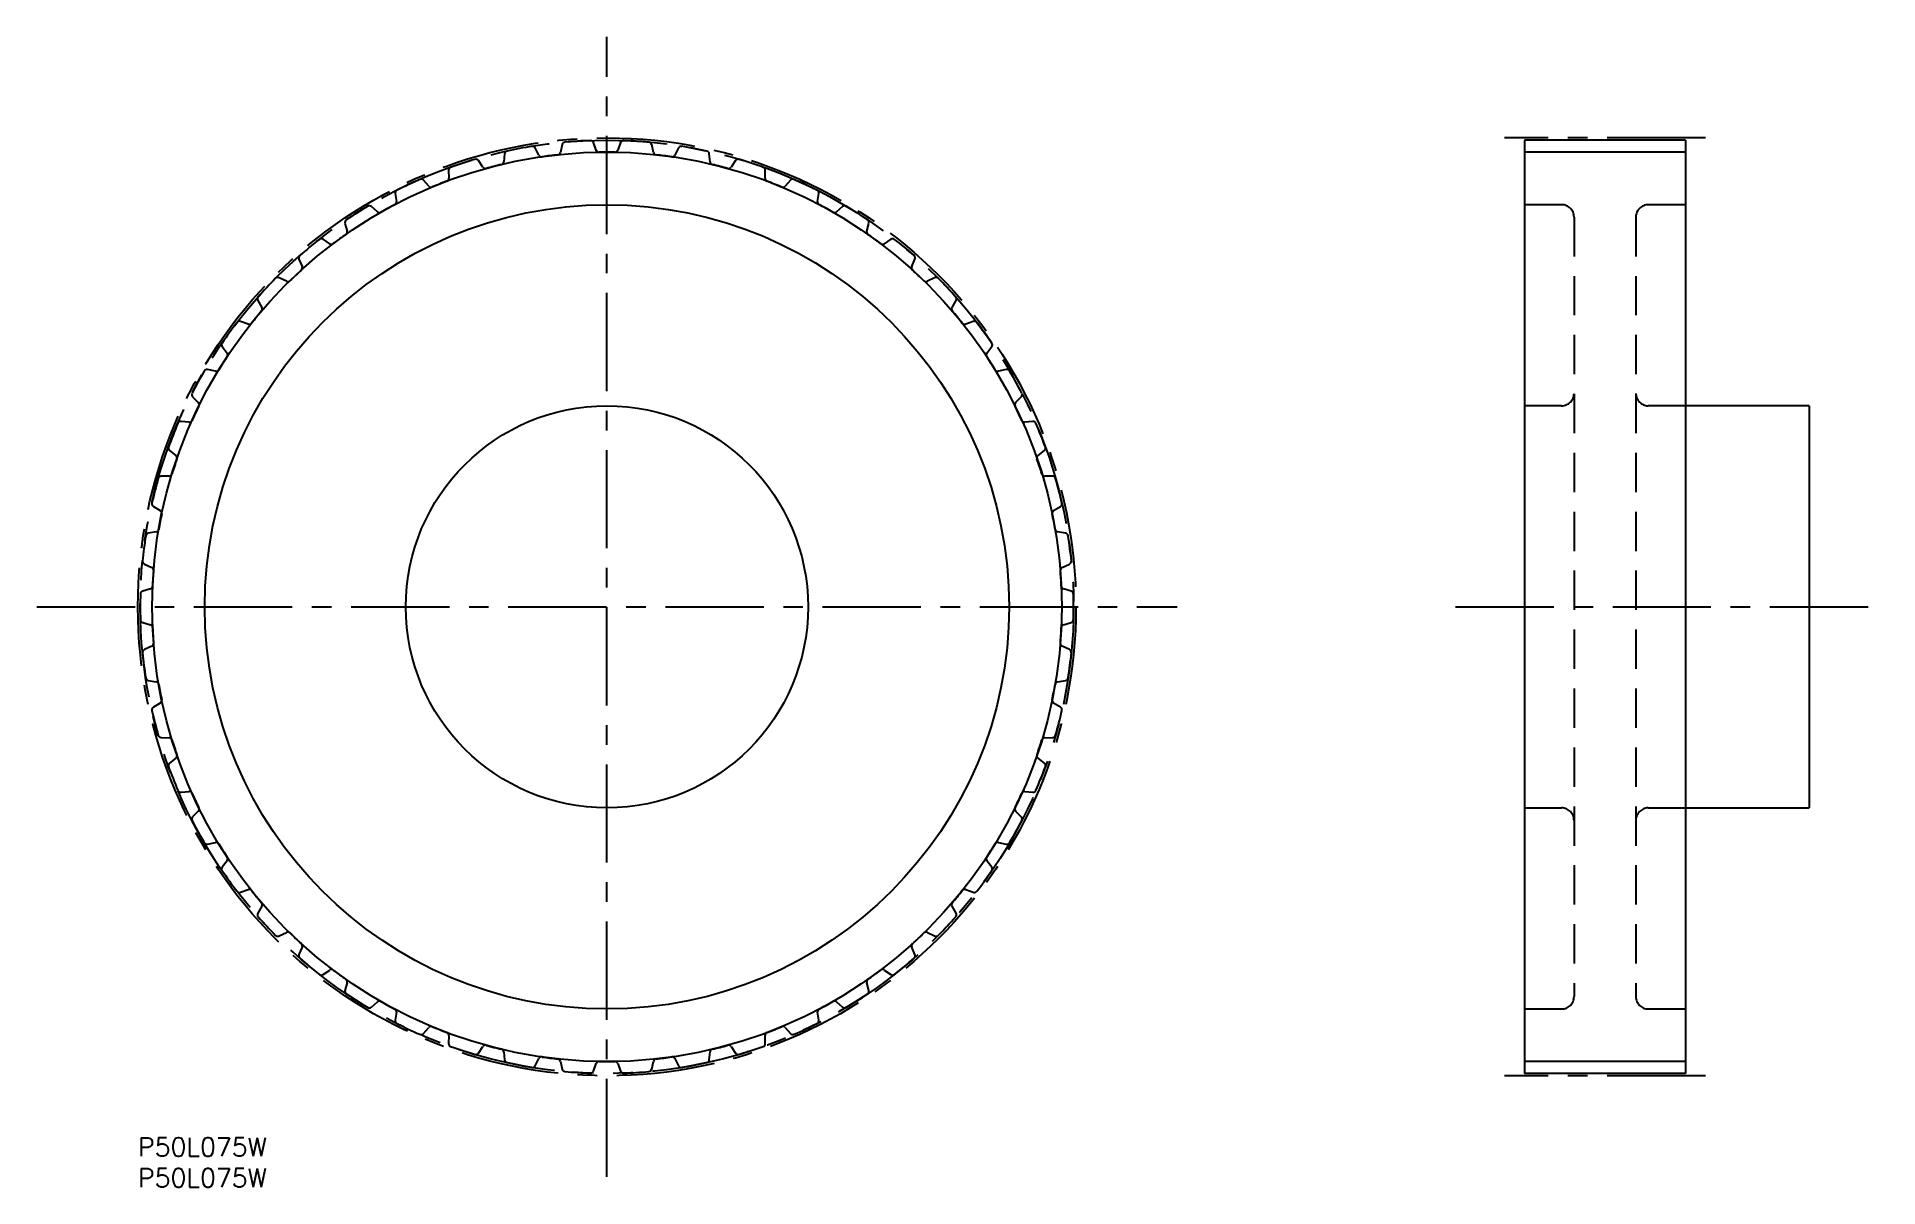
# Model space of a CAD drawing. Extents: x -16 to 281, y -8 to 178.
import ezdxf

# ---------------------------------------------------------------- set-up
doc = ezdxf.new("R2010")
doc.units = 0
doc.header["$LTSCALE"] = 0.5
for name, pattern in [('CENTER', [50.8, 31.75, -6.35, 6.35, -6.35]), ('DASHED', [19.05, 12.7, -6.35]), ('PHANTOM', [63.5, 31.75, -6.35, 6.35, -6.35, 6.35, -6.35])]:
    doc.linetypes.add(name, pattern=pattern)
for name, color, linetype in [('MSM_CENTER', 1, 'CENTER'), ('MSM_CONTINUOUS', 7, 'CONTINUOUS'), ('MSM_DASHED', 4, 'DASHED'), ('MSM_IMAGINARY', 6, 'PHANTOM'), ('MSM_NARROW', 5, 'CONTINUOUS'), ('MSM_PART_NUMBER', 7, 'CONTINUOUS')]:
    doc.layers.add(name, color=color, linetype=linetype)
doc.styles.get("Standard").update_dxf_attribs({"font": 'txt.shx', "height": 3, "bigfont": 'bigfont.shx'})

msp = doc.modelspace()

# ---------------------------------------------------------------- linework, layer by layer
at = {"layer": 'MSM_CENTER'}
for p, q in [((75.8, -6.34), (75.8, 177.94)), ((253.34, 161.6), (220.84, 161.6)), ((-16.34, 85.8), (167.94, 85.8)), ((212.94, 85.8), (281.25, 85.8)), ((253.34, 10), (220.84, 10))]:
    msp.add_line(p, q, dxfattribs=at)
msp.add_circle((75.8, 85.8), 75.8, dxfattribs=at)
at = {"layer": 'MSM_CONTINUOUS'}
for p, q in [((74.05, 159.62), (73.61, 160.84)), ((77.99, 160.84), (77.55, 159.62)), ((224.09, 161.22), (224.09, 10.38)), ((250.09, 161.22), (224.09, 161.22)), ((250.09, 161.22), (250.09, 10.38)), ((55.75, 156.87), (55.02, 157.94)), ((59.26, 159.03), (59.13, 157.74)), ((64.81, 158.82), (64.22, 159.97)), ((68.57, 160.52), (68.28, 159.26)), ((83.32, 159.26), (83.03, 160.52)), ((87.38, 159.97), (86.79, 158.82)), ((92.47, 157.74), (92.34, 159.03)), ((96.58, 157.94), (95.85, 156.87)), ((47, 153.8), (46.14, 154.76)), ((50.21, 156.38), (50.25, 155.08)), ((101.35, 155.08), (101.39, 156.38)), ((105.46, 154.76), (104.6, 153.8)), ((41.57, 152.61), (41.77, 151.33)), ((109.83, 151.33), (110.03, 152.61)), ((38.7, 149.65), (37.73, 150.5)), ((113.87, 150.5), (112.9, 149.65)), ((33.46, 147.79), (33.82, 146.55)), ((117.78, 146.55), (118.14, 147.79)), ((30.99, 144.5), (29.92, 145.22)), ((121.68, 145.22), (120.61, 144.5)), ((26.03, 142), (26.54, 140.81)), ((125.06, 140.81), (125.57, 142)), ((23.99, 138.42), (22.84, 139)), ((128.76, 139), (127.61, 138.42)), ((19.38, 135.32), (20.03, 134.2)), ((131.57, 134.2), (132.22, 135.32)), ((17.8, 131.51), (16.59, 131.94)), ((135.01, 131.94), (133.8, 131.51)), ((13.62, 127.86), (14.41, 126.83)), ((137.19, 126.83), (137.98, 127.86)), ((12.53, 123.88), (11.27, 124.16)), ((140.33, 124.16), (139.07, 123.88)), ((8.84, 119.73), (9.75, 118.81)), ((141.85, 118.81), (142.76, 119.73)), ((270.09, 118.3), (250.09, 118.3)), ((270.09, 118.3), (270.09, 53.3)), ((8.26, 115.65), (6.97, 115.77)), ((144.63, 115.77), (143.34, 115.65)), ((5.11, 111.07), (6.13, 110.27)), ((145.47, 110.27), (146.49, 111.07)), ((5.05, 106.95), (3.76, 106.91)), ((147.84, 106.91), (146.55, 106.95)), ((2.5, 102.01), (3.61, 101.35)), ((147.99, 101.35), (149.1, 102.01)), ((2.96, 97.92), (1.68, 97.71)), ((149.92, 97.71), (148.64, 97.92)), ((1.05, 92.7), (2.23, 92.18)), ((149.37, 92.18), (150.55, 92.7)), ((2.01, 88.69), (0.77, 88.33)), ((150.83, 88.33), (149.59, 88.69)), ((0.77, 83.27), (2.01, 82.91)), ((149.59, 82.91), (150.83, 83.27)), ((2.23, 79.42), (1.05, 78.9)), ((150.55, 78.9), (149.37, 79.42)), ((1.68, 73.89), (2.96, 73.68)), ((148.64, 73.68), (149.92, 73.89)), ((3.61, 70.25), (2.5, 69.59)), ((149.1, 69.59), (147.99, 70.25)), ((3.76, 64.69), (5.05, 64.65)), ((146.55, 64.65), (147.84, 64.69)), ((6.13, 61.33), (5.11, 60.53)), ((146.49, 60.53), (145.47, 61.33)), ((6.97, 55.83), (8.26, 55.95)), ((143.34, 55.95), (144.63, 55.83)), ((9.75, 52.79), (8.84, 51.87)), ((142.76, 51.87), (141.85, 52.79)), ((250.09, 53.3), (270.09, 53.3)), ((11.27, 47.44), (12.53, 47.72)), ((139.07, 47.72), (140.33, 47.44)), ((14.41, 44.77), (13.62, 43.74)), ((137.98, 43.74), (137.19, 44.77)), ((16.59, 39.66), (17.8, 40.09)), ((133.8, 40.09), (135.01, 39.66)), ((20.03, 37.4), (19.38, 36.28)), ((132.22, 36.28), (131.57, 37.4)), ((22.84, 32.6), (23.99, 33.18)), ((127.61, 33.18), (128.76, 32.6)), ((26.54, 30.79), (26.03, 29.6)), ((125.57, 29.6), (125.06, 30.79)), ((29.92, 26.38), (30.99, 27.1)), ((120.61, 27.1), (121.68, 26.38)), ((33.82, 25.05), (33.46, 23.81)), ((118.14, 23.81), (117.78, 25.05)), ((37.73, 21.1), (38.7, 21.95)), ((112.9, 21.95), (113.87, 21.1)), ((41.77, 20.27), (41.57, 18.99)), ((110.03, 18.99), (109.83, 20.27)), ((46.14, 16.84), (47, 17.8)), ((50.25, 16.52), (50.21, 15.22)), ((101.39, 15.22), (101.35, 16.52)), ((104.6, 17.8), (105.46, 16.84)), ((55.02, 13.66), (55.75, 14.73)), ((59.13, 13.86), (59.26, 12.57)), ((64.22, 11.63), (64.81, 12.78)), ((68.28, 12.34), (68.57, 11.08)), ((73.61, 10.76), (74.05, 11.98)), ((77.55, 11.98), (77.99, 10.76)), ((83.03, 11.08), (83.32, 12.34)), ((86.79, 12.78), (87.38, 11.63)), ((92.34, 12.57), (92.47, 13.86)), ((95.85, 14.73), (96.58, 13.66)), ((250.09, 10.38), (224.09, 10.38))]:
    msp.add_line(p, q, dxfattribs=at)
for radius in [65, 32.5]:
    msp.add_circle((75.8, 85.8), radius, dxfattribs=at)
for centre, radius, start, end in [((69.06, 160.41), 0.5, 95.1655, 167.2), ((75.8, 85.8), 75.42, 92.0345, 95.1655), ((73.14, 160.67), 0.5, 20, 92.0345), ((78.46, 160.67), 0.5, 87.9655, 160), ((75.8, 85.8), 75.42, 84.8345, 87.9655), ((82.54, 160.41), 0.5, 12.8, 84.8345), ((75.8, 85.8), 75.41, 106.4345, 109.5655), ((54.61, 157.65), 0.5, 34.4, 106.4345), ((58.64, 157.79), 0.5, 283.4109, 354.4), ((59.76, 158.98), 0.5, 102.3655, 174.4), ((75.8, 85.8), 75.42, 99.2345, 102.3655), ((63.78, 159.74), 0.5, 27.2, 99.2345), ((65.26, 159.05), 0.5, 207.2, 278.189), ((75.8, 85.8), 73.5, 96.211, 98.189), ((67.79, 159.37), 0.5, 276.2109, 347.2), ((74.52, 159.79), 0.5, 200, 270.989), ((75.8, 85.8), 73.5, 89.011, 90.989), ((77.08, 159.79), 0.5, 269.0109, 340), ((83.81, 159.37), 0.5, 192.8, 263.789), ((75.8, 85.8), 73.5, 81.811, 83.789), ((86.34, 159.05), 0.5, 261.8109, 332.8), ((87.82, 159.74), 0.5, 80.7655, 152.8), ((75.8, 85.8), 75.42, 77.6345, 80.7655), ((91.84, 158.98), 0.5, 5.6, 77.6345), ((92.96, 157.79), 0.5, 185.6, 256.589), ((96.99, 157.65), 0.5, 73.5655, 145.6), ((75.8, 85.8), 75.42, 70.4345, 73.5655), ((75.8, 85.8), 75.42, 113.6345, 116.7655), ((45.77, 154.43), 0.5, 41.6, 113.6345), ((49.75, 155.07), 0.5, 290.6109, 1.6), ((50.71, 156.39), 0.5, 109.5655, 181.6), ((56.16, 157.15), 0.5, 214.4, 285.389), ((75.8, 85.8), 73.51, 103.411, 105.389), ((75.8, 85.8), 73.51, 74.611, 76.589), ((95.44, 157.15), 0.5, 254.6109, 325.6), ((100.89, 156.39), 0.5, 358.4, 70.4345), ((101.85, 155.07), 0.5, 178.4, 249.389), ((105.83, 154.43), 0.5, 66.3655, 138.4), ((75.8, 85.8), 75.42, 63.2345, 66.3655), ((42.06, 152.69), 0.5, 116.7655, 188.8), ((47.37, 154.13), 0.5, 221.6, 292.589), ((75.8, 85.8), 73.51, 110.611, 112.589), ((75.8, 85.8), 73.5, 67.411, 69.389), ((104.23, 154.13), 0.5, 247.4109, 318.4), ((109.54, 152.69), 0.5, 351.2, 63.2345), ((75.8, 85.8), 75.42, 120.8345, 123.9655), ((37.4, 150.13), 0.5, 48.8, 120.8345), ((39.03, 150.03), 0.5, 228.8, 299.789), ((75.8, 85.8), 73.5, 117.811, 119.789), ((41.27, 151.26), 0.5, 297.8109, 8.8), ((110.33, 151.26), 0.5, 171.2, 242.189), ((75.8, 85.8), 73.51, 60.211, 62.189), ((112.57, 150.03), 0.5, 240.2109, 311.2), ((114.2, 150.13), 0.5, 59.1655, 131.2), ((75.8, 85.8), 75.42, 56.0345, 59.1655), ((75.8, 85.8), 73.51, 125.011, 126.989), ((33.95, 147.93), 0.5, 123.9655, 196), ((33.34, 146.41), 0.5, 305.0109, 16), ((118.26, 146.41), 0.5, 164, 234.989), ((117.65, 147.93), 0.5, 344, 56.0345), ((75.8, 85.8), 73.51, 53.011, 54.989), ((75.8, 85.8), 75.42, 128.0345, 131.1655), ((29.64, 144.81), 0.5, 56, 128.0345), ((31.27, 144.91), 0.5, 236, 306.989), ((120.33, 144.91), 0.5, 233.0109, 304), ((121.96, 144.81), 0.5, 51.9655, 124), ((75.8, 85.8), 75.42, 48.8345, 51.9655), ((75.8, 85.8), 73.5, 132.211, 134.189), ((26.49, 142.2), 0.5, 131.1655, 203.2), ((26.08, 140.61), 0.5, 312.2109, 23.2), ((125.52, 140.61), 0.5, 156.8, 227.789), ((75.8, 85.8), 73.5, 45.811, 47.789), ((125.11, 142.2), 0.5, 336.8, 48.8345), ((75.8, 85.8), 75.42, 135.2345, 138.3655), ((22.61, 138.56), 0.5, 63.2, 135.2345), ((24.22, 138.86), 0.5, 243.2, 314.189), ((127.38, 138.86), 0.5, 225.8109, 296.8), ((128.99, 138.56), 0.5, 44.7655, 116.8), ((75.8, 85.8), 75.42, 41.6345, 44.7655), ((19.81, 135.57), 0.5, 138.3655, 210.4), ((19.6, 133.95), 0.5, 319.4109, 30.4), ((132, 133.95), 0.5, 149.6, 220.589), ((131.79, 135.57), 0.5, 329.6, 41.6345), ((75.8, 85.8), 75.42, 142.4345, 145.5655), ((16.42, 131.47), 0.5, 70.4, 142.4345), ((17.97, 131.98), 0.5, 250.4, 321.389), ((75.8, 85.8), 73.5, 139.411, 141.389), ((75.8, 85.8), 73.5, 38.611, 40.589), ((133.63, 131.98), 0.5, 218.6109, 289.6), ((135.18, 131.47), 0.5, 37.5655, 109.6), ((75.8, 85.8), 75.42, 34.4345, 37.5655), ((14.01, 128.16), 0.5, 145.5655, 217.6), ((137.59, 128.16), 0.5, 322.4, 34.4345), ((75.8, 85.8), 73.51, 146.611, 148.589), ((14.01, 126.53), 0.5, 326.6109, 37.6), ((137.59, 126.53), 0.5, 142.4, 213.389), ((75.8, 85.8), 73.51, 31.411, 33.389), ((75.8, 85.8), 75.42, 149.6345, 152.7655), ((11.16, 123.67), 0.5, 77.6, 149.6345), ((12.64, 124.37), 0.5, 257.6, 328.589), ((138.96, 124.37), 0.5, 211.4109, 282.4), ((140.44, 123.67), 0.5, 30.3655, 102.4), ((75.8, 85.8), 75.42, 27.2345, 30.3655), ((9.19, 120.08), 0.5, 152.7655, 224.8), ((142.41, 120.08), 0.5, 315.2, 27.2345), ((75.8, 85.8), 73.51, 153.811, 155.789), ((9.39, 118.46), 0.5, 333.8109, 44.8), ((142.21, 118.46), 0.5, 135.2, 206.189), ((75.8, 85.8), 73.5, 24.211, 26.189), ((75.8, 85.8), 75.42, 156.8345, 159.9655), ((6.93, 115.27), 0.5, 84.8, 156.8345), ((8.3, 116.15), 0.5, 264.8, 335.789), ((143.3, 116.15), 0.5, 204.2109, 275.2), ((144.67, 115.27), 0.5, 23.1655, 95.2), ((75.8, 85.8), 75.42, 20.0345, 23.1655), ((5.42, 111.46), 0.5, 159.9655, 232), ((5.82, 109.88), 0.5, 341.0109, 52), ((145.78, 109.88), 0.5, 128, 198.989), ((146.18, 111.46), 0.5, 308, 20.0345), ((5.03, 107.45), 0.5, 272, 342.989), ((75.8, 85.8), 73.5, 161.011, 162.989), ((75.8, 85.8), 73.5, 17.011, 18.989), ((146.57, 107.45), 0.5, 197.0109, 268), ((75.8, 85.8), 75.42, 164.0345, 167.1655), ((3.77, 106.41), 0.5, 92, 164.0345), ((147.83, 106.41), 0.5, 15.9655, 88), ((75.8, 85.8), 75.42, 12.8345, 15.9655), ((2.76, 102.44), 0.5, 167.1655, 239.2), ((3.36, 100.92), 0.5, 348.2109, 59.2), ((148.24, 100.92), 0.5, 120.8, 191.789), ((148.84, 102.44), 0.5, 300.8, 12.8345), ((2.88, 98.41), 0.5, 279.2, 350.189), ((75.8, 85.8), 73.5, 168.211, 170.189), ((75.8, 85.8), 73.51, 9.811, 11.789), ((148.72, 98.41), 0.5, 189.8109, 260.8), ((75.8, 85.8), 75.42, 171.2345, 174.3655), ((1.76, 97.22), 0.5, 99.2, 171.2345), ((149.84, 97.22), 0.5, 8.7655, 80.8), ((75.8, 85.8), 75.42, 5.6345, 8.7655), ((1.25, 93.16), 0.5, 174.3655, 246.4), ((150.35, 93.16), 0.5, 293.6, 5.6345), ((2.03, 91.72), 0.5, 355.4109, 66.4), ((75.8, 85.8), 73.51, 175.411, 177.389), ((149.57, 91.72), 0.5, 113.6, 184.589), ((75.8, 85.8), 73.51, 2.611, 4.589), ((75.8, 85.8), 75.42, 178.4345, 181.5655), ((0.91, 87.85), 0.5, 106.4, 178.4345), ((1.87, 89.17), 0.5, 286.4, 357.389), ((149.73, 89.17), 0.5, 182.6109, 253.6), ((150.69, 87.85), 0.5, 1.5655, 73.6), ((75.8, 85.8), 75.42, 358.4345, 1.5655), ((0.91, 83.75), 0.5, 181.5655, 253.6), ((150.69, 83.75), 0.5, 286.4, 358.4345), ((1.87, 82.43), 0.5, 2.6109, 73.6), ((75.8, 85.8), 73.5, 182.611, 184.589), ((75.8, 85.8), 73.51, 355.411, 357.389), ((149.73, 82.43), 0.5, 106.4, 177.389), ((1.25, 78.44), 0.5, 113.6, 185.6345), ((75.8, 85.8), 75.42, 185.6345, 188.7655), ((2.03, 79.88), 0.5, 293.6, 4.589), ((149.57, 79.88), 0.5, 175.4109, 246.4), ((75.8, 85.8), 75.42, 351.2345, 354.3655), ((150.35, 78.44), 0.5, 354.3655, 66.4), ((1.76, 74.38), 0.5, 188.7655, 260.8), ((2.88, 73.19), 0.5, 9.8109, 80.8), ((75.8, 85.8), 73.5, 189.811, 191.789), ((75.8, 85.8), 73.5, 348.211, 350.189), ((148.72, 73.19), 0.5, 99.2, 170.189), ((149.84, 74.38), 0.5, 279.2, 351.2345), ((2.76, 69.16), 0.5, 120.8, 192.8345), ((75.8, 85.8), 75.42, 192.8345, 195.9655), ((3.36, 70.68), 0.5, 300.8, 11.789), ((148.24, 70.68), 0.5, 168.2109, 239.2), ((75.8, 85.8), 75.42, 344.0345, 347.1655), ((148.84, 69.16), 0.5, 347.1655, 59.2), ((3.77, 65.19), 0.5, 195.9655, 268), ((5.03, 64.15), 0.5, 17.0109, 88), ((75.8, 85.8), 73.5, 197.011, 198.989), ((75.8, 85.8), 73.51, 341.011, 342.989), ((146.57, 64.15), 0.5, 92, 162.989), ((147.83, 65.19), 0.5, 272, 344.0345), ((5.42, 60.14), 0.5, 128, 200.0345), ((75.8, 85.8), 75.42, 200.0345, 203.1655), ((5.82, 61.72), 0.5, 308, 18.989), ((75.8, 85.8), 75.42, 336.8345, 339.9655), ((145.78, 61.72), 0.5, 161.0109, 232), ((146.18, 60.14), 0.5, 339.9655, 52), ((6.93, 56.33), 0.5, 203.1655, 275.2), ((8.3, 55.45), 0.5, 24.2109, 95.2), ((75.8, 85.8), 73.5, 204.211, 206.189), ((75.8, 85.8), 73.51, 333.811, 335.789), ((143.3, 55.45), 0.5, 84.8, 155.789), ((144.67, 56.33), 0.5, 264.8, 336.8345), ((9.19, 51.52), 0.5, 135.2, 207.2345), ((75.8, 85.8), 75.42, 207.2345, 210.3655), ((9.39, 53.14), 0.5, 315.2, 26.189), ((75.8, 85.8), 75.42, 329.6345, 332.7655), ((142.21, 53.14), 0.5, 153.8109, 224.8), ((142.41, 51.52), 0.5, 332.7655, 44.8), ((11.16, 47.93), 0.5, 210.3655, 282.4), ((12.64, 47.23), 0.5, 31.4109, 102.4), ((138.96, 47.23), 0.5, 77.6, 148.589), ((140.44, 47.93), 0.5, 257.6, 329.6345), ((75.8, 85.8), 73.5, 211.411, 213.389), ((14.01, 45.07), 0.5, 322.4, 33.389), ((137.59, 45.07), 0.5, 146.6109, 217.6), ((75.8, 85.8), 73.51, 326.611, 328.589), ((14.01, 43.44), 0.5, 142.4, 214.4345), ((75.8, 85.8), 75.42, 214.4345, 217.5655), ((75.8, 85.8), 75.42, 322.4345, 325.5655), ((137.59, 43.44), 0.5, 325.5655, 37.6), ((16.42, 40.13), 0.5, 217.5655, 289.6), ((17.97, 39.62), 0.5, 38.6109, 109.6), ((75.8, 85.8), 73.5, 218.611, 220.589), ((75.8, 85.8), 73.5, 319.411, 321.389), ((133.63, 39.62), 0.5, 70.4, 141.389), ((135.18, 40.13), 0.5, 250.4, 322.4345), ((19.81, 36.03), 0.5, 149.6, 221.6345), ((19.6, 37.65), 0.5, 329.6, 40.589), ((132, 37.65), 0.5, 139.4109, 210.4), ((131.79, 36.03), 0.5, 318.3655, 30.4), ((75.8, 85.8), 75.42, 221.6345, 224.7655), ((24.22, 32.74), 0.5, 45.8109, 116.8), ((75.8, 85.8), 73.5, 225.811, 227.789), ((75.8, 85.8), 73.51, 312.211, 314.189), ((127.38, 32.74), 0.5, 63.2, 134.189), ((75.8, 85.8), 75.42, 315.2345, 318.3655), ((22.61, 33.04), 0.5, 224.7655, 296.8), ((26.08, 30.99), 0.5, 336.8, 47.789), ((125.52, 30.99), 0.5, 132.2109, 203.2), ((128.99, 33.04), 0.5, 243.2, 315.2345), ((26.49, 29.4), 0.5, 156.8, 228.8345), ((75.8, 85.8), 75.42, 228.8345, 231.9655), ((31.27, 26.69), 0.5, 53.0109, 124), ((75.8, 85.8), 73.51, 233.011, 234.989), ((75.8, 85.8), 73.5, 305.011, 306.989), ((120.33, 26.69), 0.5, 56, 126.989), ((75.8, 85.8), 75.42, 308.0345, 311.1655), ((125.11, 29.4), 0.5, 311.1655, 23.2), ((29.64, 26.79), 0.5, 231.9655, 304), ((33.34, 25.19), 0.5, 344, 54.989), ((118.26, 25.19), 0.5, 125.0109, 196), ((121.96, 26.79), 0.5, 236, 308.0345), ((33.95, 23.67), 0.5, 164, 236.0345), ((75.8, 85.8), 75.42, 236.0345, 239.1655), ((37.4, 21.47), 0.5, 239.1655, 311.2), ((39.03, 21.57), 0.5, 60.2109, 131.2), ((75.8, 85.8), 73.51, 240.211, 242.189), ((75.8, 85.8), 73.5, 297.811, 299.789), ((112.57, 21.57), 0.5, 48.8, 119.789), ((114.2, 21.47), 0.5, 228.8, 300.8345), ((75.8, 85.8), 75.42, 300.8345, 303.9655), ((117.65, 23.67), 0.5, 303.9655, 16), ((41.27, 20.34), 0.5, 351.2, 62.189), ((42.06, 18.91), 0.5, 171.2, 243.2345), ((75.8, 85.8), 75.42, 243.2345, 246.3655), ((47.37, 17.47), 0.5, 67.4109, 138.4), ((75.8, 85.8), 73.5, 247.411, 249.389), ((75.8, 85.8), 73.51, 290.611, 292.589), ((104.23, 17.47), 0.5, 41.6, 112.589), ((75.8, 85.8), 75.42, 293.6345, 296.7655), ((109.54, 18.91), 0.5, 296.7655, 8.8), ((110.33, 20.34), 0.5, 117.8109, 188.8), ((45.77, 17.17), 0.5, 246.3655, 318.4), ((49.75, 16.53), 0.5, 358.4, 69.389), ((50.71, 15.21), 0.5, 178.4, 250.4345), ((56.16, 14.45), 0.5, 74.6109, 145.6), ((75.8, 85.8), 73.51, 254.611, 256.589), ((75.8, 85.8), 73.51, 283.411, 285.389), ((95.44, 14.45), 0.5, 34.4, 105.389), ((100.89, 15.21), 0.5, 289.5655, 1.6), ((101.85, 16.53), 0.5, 110.6109, 181.6), ((105.83, 17.17), 0.5, 221.6, 293.6345), ((75.8, 85.8), 75.42, 250.4345, 253.5655), ((54.61, 13.95), 0.5, 253.5655, 325.6), ((58.64, 13.81), 0.5, 5.6, 76.589), ((59.76, 12.62), 0.5, 185.6, 257.6345), ((75.8, 85.8), 75.42, 257.6345, 260.7655), ((65.26, 12.55), 0.5, 81.8109, 152.8), ((75.8, 85.8), 73.51, 261.811, 263.789), ((67.79, 12.23), 0.5, 12.8, 83.789), ((74.52, 11.81), 0.5, 89.0109, 160), ((75.8, 85.8), 73.5, 269.011, 270.989), ((77.08, 11.81), 0.5, 20, 90.989), ((83.81, 12.23), 0.5, 96.2109, 167.2), ((75.8, 85.8), 73.5, 276.211, 278.189), ((86.34, 12.55), 0.5, 27.2, 98.189), ((75.8, 85.8), 75.42, 279.2345, 282.3655), ((91.84, 12.62), 0.5, 282.3655, 354.4), ((92.96, 13.81), 0.5, 103.4109, 174.4), ((96.99, 13.95), 0.5, 214.4, 286.4345), ((75.8, 85.8), 75.42, 286.4345, 289.5655), ((63.78, 11.86), 0.5, 260.7655, 332.8), ((69.06, 11.19), 0.5, 192.8, 264.8345), ((75.8, 85.8), 75.42, 264.8345, 267.9655), ((73.14, 10.93), 0.5, 267.9655, 340), ((78.46, 10.93), 0.5, 200, 272.0345), ((75.8, 85.8), 75.42, 272.0345, 275.1655), ((82.54, 11.19), 0.5, 275.1655, 347.2), ((87.82, 11.86), 0.5, 207.2, 279.2345)]:
    msp.add_arc(centre, radius, start, end, dxfattribs=at)
at = {"layer": 'MSM_DASHED'}
for p, q in [((230.09, 150.8), (224.09, 150.8)), ((232.09, 148.8), (232.09, 22.8)), ((242.09, 148.8), (242.09, 22.8)), ((250.09, 150.8), (244.09, 150.8)), ((230.09, 118.3), (224.09, 118.3)), ((250.09, 118.3), (244.09, 118.3)), ((224.09, 53.3), (230.09, 53.3)), ((244.09, 53.3), (250.09, 53.3)), ((224.09, 20.8), (230.09, 20.8)), ((244.09, 20.8), (250.09, 20.8))]:
    msp.add_line(p, q, dxfattribs=at)
for centre, start, end in [((230.09, 148.8), 0, 90), ((244.09, 148.8), 90, 180), ((230.09, 120.3), 270, 0), ((244.09, 120.3), 180, 270), ((230.09, 51.3), 0, 90), ((244.09, 51.3), 90, 180), ((230.09, 22.8), 270, 0), ((244.09, 22.8), 180, 270)]:
    msp.add_arc(centre, 2, start, end, dxfattribs=at)
at = {"layer": 'MSM_IMAGINARY'}
msp.add_circle((75.8, 85.8), 75.42, dxfattribs=at)
at = {"layer": 'MSM_NARROW'}
for p, q in [((74.17, 159.29), (74.05, 159.62)), ((77.42, 159.29), (77.55, 159.62)), ((250.09, 159.31), (224.09, 159.31)), ((250.09, 12.3), (224.09, 12.3))]:
    msp.add_line(p, q, dxfattribs=at)
msp.add_circle((75.8, 85.8), 73.51, dxfattribs=at)

# ---------------------------------------------------------------- texts
at = {"layer": 'MSM_PART_NUMBER'}
for p in [(0, -3), (0, -8)]:
    msp.add_text('P50L075W', height=3, dxfattribs=at).set_placement(p)

doc.saveas('drawing.dxf')
